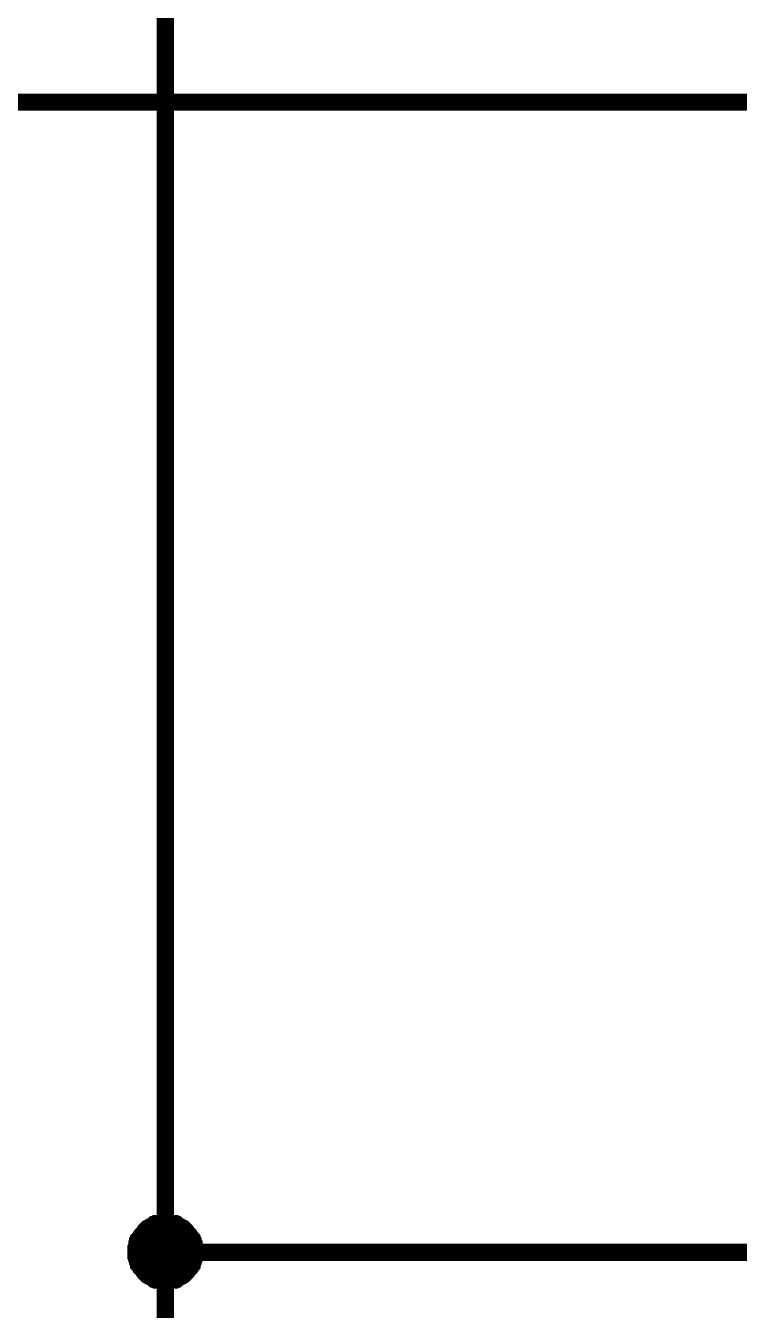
# Model space of a CAD drawing. Extents: x 260 to 1101, y 70 to 664.
# Drawn here: x 431.73 to 444.14, y 178.27 to 200.62 of the extents above; entities that cross this region are included whole.
import ezdxf

# ---------------------------------------------------------------- set-up
doc = ezdxf.new("R2010")
doc.units = 0
doc.header["$MEASUREMENT"] = 0
doc.layers.add('Sheet', color=255, linetype='CONTINUOUS')

msp = doc.modelspace()

# ---------------------------------------------------------------- linework, layer by layer
at = {"layer": 'Sheet'}
for points, const_width in [([(439.158, 216.796), (434.158, 216.796), (434.158, 206.792), (434.158, 179.282), (434.158, 176.797)], 0.3), ([(414.157, 211.794), (421.657, 211.794), (421.657, 199.29), (451.642, 199.29), (451.642, 196.789)], 0.3), ([(434.158, 179.282), (451.642, 179.282), (451.642, 181.783)], 0.3), ([(433.645, 179.282), (433.645, 179.314), (433.645, 179.345), (433.645, 179.36), (433.661, 179.391), (433.661, 179.422), (433.676, 179.438), (433.676, 179.469), (433.692, 179.484), (433.692, 179.515), (433.707, 179.531), (433.723, 179.547), (433.738, 179.578), (433.754, 179.593), (433.769, 179.609), (433.785, 179.624), (433.8, 179.655), (433.816, 179.671), (433.831, 179.686), (433.847, 179.702), (433.878, 179.717), (433.894, 179.717), (433.909, 179.733), (433.94, 179.748), (433.956, 179.764), (433.987, 179.764), (434.002, 179.78), (434.033, 179.78), (434.049, 179.78), (434.08, 179.795), (434.111, 179.795), (434.126, 179.795), (434.158, 179.795)], 0.3), ([(433.645, 179.282), (433.645, 179.314), (433.645, 179.345), (433.645, 179.36), (433.661, 179.391), (433.661, 179.422), (433.676, 179.438), (433.676, 179.469), (433.692, 179.484), (433.692, 179.515), (433.707, 179.531), (433.723, 179.547), (433.738, 179.578), (433.754, 179.593), (433.769, 179.609), (433.785, 179.624), (433.8, 179.655), (433.816, 179.671), (433.831, 179.686), (433.847, 179.702), (433.878, 179.717), (433.894, 179.717), (433.909, 179.733), (433.94, 179.748), (433.956, 179.764), (433.987, 179.764), (434.002, 179.78), (434.033, 179.78), (434.049, 179.78), (434.08, 179.795), (434.111, 179.795), (434.126, 179.795), (434.158, 179.795)], 0.3), ([(433.645, 179.282), (433.645, 179.314), (433.645, 179.345), (433.645, 179.36), (433.661, 179.391), (433.661, 179.422), (433.676, 179.438), (433.676, 179.469), (433.692, 179.484), (433.692, 179.515), (433.707, 179.531), (433.723, 179.547), (433.738, 179.578), (433.754, 179.593), (433.769, 179.609), (433.785, 179.624), (433.8, 179.655), (433.816, 179.671), (433.831, 179.686), (433.847, 179.702), (433.878, 179.717), (433.894, 179.717), (433.909, 179.733), (433.94, 179.748), (433.956, 179.764), (433.987, 179.764), (434.002, 179.78), (434.033, 179.78), (434.049, 179.78), (434.08, 179.795), (434.111, 179.795), (434.126, 179.795), (434.158, 179.795)], 0.3), ([(433.645, 179.282), (433.645, 179.314), (433.645, 179.345), (433.645, 179.36), (433.661, 179.391), (433.661, 179.422), (433.676, 179.438), (433.676, 179.469), (433.692, 179.484), (433.692, 179.515), (433.707, 179.531), (433.723, 179.547), (433.738, 179.578), (433.754, 179.593), (433.769, 179.609), (433.785, 179.624), (433.8, 179.655), (433.816, 179.671), (433.831, 179.686), (433.847, 179.702), (433.878, 179.717), (433.894, 179.717), (433.909, 179.733), (433.94, 179.748), (433.956, 179.764), (433.987, 179.764), (434.002, 179.78), (434.033, 179.78), (434.049, 179.78), (434.08, 179.795), (434.111, 179.795), (434.126, 179.795), (434.158, 179.795)], 0.3), ([(434.158, 179.795), (434.158, 179.795)], 0.3), ([(434.158, 179.795), (434.189, 179.795), (434.204, 179.795), (434.235, 179.795), (434.266, 179.78), (434.282, 179.78), (434.313, 179.78), (434.328, 179.764), (434.359, 179.764), (434.375, 179.748), (434.406, 179.733), (434.422, 179.717), (434.437, 179.717), (434.468, 179.702), (434.484, 179.686), (434.499, 179.671), (434.515, 179.655), (434.53, 179.624), (434.546, 179.609), (434.561, 179.593), (434.577, 179.578), (434.592, 179.547), (434.608, 179.531), (434.623, 179.515), (434.623, 179.484), (434.639, 179.469), (434.639, 179.438), (434.654, 179.422), (434.654, 179.391), (434.67, 179.36), (434.67, 179.345), (434.67, 179.314), (434.67, 179.282)], 0.3), ([(434.158, 179.795), (434.158, 179.795)], 0.3), ([(434.158, 179.795), (434.189, 179.795), (434.204, 179.795), (434.235, 179.795), (434.266, 179.78), (434.282, 179.78), (434.313, 179.78), (434.328, 179.764), (434.359, 179.764), (434.375, 179.748), (434.406, 179.733), (434.422, 179.717), (434.437, 179.717), (434.468, 179.702), (434.484, 179.686), (434.499, 179.671), (434.515, 179.655), (434.53, 179.624), (434.546, 179.609), (434.561, 179.593), (434.577, 179.578), (434.592, 179.547), (434.608, 179.531), (434.623, 179.515), (434.623, 179.484), (434.639, 179.469), (434.639, 179.438), (434.654, 179.422), (434.654, 179.391), (434.67, 179.36), (434.67, 179.345), (434.67, 179.314), (434.67, 179.282)], 0.3), ([(434.158, 179.795), (434.158, 179.795)], 0.3), ([(434.158, 179.795), (434.189, 179.795), (434.204, 179.795), (434.235, 179.795), (434.266, 179.78), (434.282, 179.78), (434.313, 179.78), (434.328, 179.764), (434.359, 179.764), (434.375, 179.748), (434.406, 179.733), (434.422, 179.717), (434.437, 179.717), (434.468, 179.702), (434.484, 179.686), (434.499, 179.671), (434.515, 179.655), (434.53, 179.624), (434.546, 179.609), (434.561, 179.593), (434.577, 179.578), (434.592, 179.547), (434.608, 179.531), (434.623, 179.515), (434.623, 179.484), (434.639, 179.469), (434.639, 179.438), (434.654, 179.422), (434.654, 179.391), (434.67, 179.36), (434.67, 179.345), (434.67, 179.314), (434.67, 179.282)], 0.3), ([(434.158, 179.795), (434.158, 179.795)], 0.3), ([(434.158, 179.795), (434.189, 179.795), (434.204, 179.795), (434.235, 179.795), (434.266, 179.78), (434.282, 179.78), (434.313, 179.78), (434.328, 179.764), (434.359, 179.764), (434.375, 179.748), (434.406, 179.733), (434.422, 179.717), (434.437, 179.717), (434.468, 179.702), (434.484, 179.686), (434.499, 179.671), (434.515, 179.655), (434.53, 179.624), (434.546, 179.609), (434.561, 179.593), (434.577, 179.578), (434.592, 179.547), (434.608, 179.531), (434.623, 179.515), (434.623, 179.484), (434.639, 179.469), (434.639, 179.438), (434.654, 179.422), (434.654, 179.391), (434.67, 179.36), (434.67, 179.345), (434.67, 179.314), (434.67, 179.282)], 0.3), ([(433.645, 179.282), (433.645, 179.314), (433.645, 179.345), (433.645, 179.36), (433.661, 179.391), (433.661, 179.422), (433.676, 179.438), (433.676, 179.469), (433.692, 179.484), (433.692, 179.515), (433.707, 179.531), (433.723, 179.547), (433.738, 179.578), (433.754, 179.593), (433.769, 179.609), (433.785, 179.624), (433.8, 179.655), (433.816, 179.671), (433.831, 179.686), (433.847, 179.702), (433.878, 179.717), (433.894, 179.717), (433.909, 179.733), (433.94, 179.748), (433.956, 179.764), (433.987, 179.764), (434.002, 179.78), (434.033, 179.78), (434.049, 179.78), (434.08, 179.795), (434.111, 179.795), (434.126, 179.795), (434.158, 179.795)], 0.0991), ([(433.645, 179.282), (433.645, 179.314), (433.645, 179.345), (433.645, 179.36), (433.661, 179.391), (433.661, 179.422), (433.676, 179.438), (433.676, 179.469), (433.692, 179.484), (433.692, 179.515), (433.707, 179.531), (433.723, 179.547), (433.738, 179.578), (433.754, 179.593), (433.769, 179.609), (433.785, 179.624), (433.8, 179.655), (433.816, 179.671), (433.831, 179.686), (433.847, 179.702), (433.878, 179.717), (433.894, 179.717), (433.909, 179.733), (433.94, 179.748), (433.956, 179.764), (433.987, 179.764), (434.002, 179.78), (434.033, 179.78), (434.049, 179.78), (434.08, 179.795), (434.111, 179.795), (434.126, 179.795), (434.158, 179.795)], 0.0991), ([(433.645, 179.282), (433.645, 179.314), (433.645, 179.345), (433.645, 179.36), (433.661, 179.391), (433.661, 179.422), (433.676, 179.438), (433.676, 179.469), (433.692, 179.484), (433.692, 179.515), (433.707, 179.531), (433.723, 179.547), (433.738, 179.578), (433.754, 179.593), (433.769, 179.609), (433.785, 179.624), (433.8, 179.655), (433.816, 179.671), (433.831, 179.686), (433.847, 179.702), (433.878, 179.717), (433.894, 179.717), (433.909, 179.733), (433.94, 179.748), (433.956, 179.764), (433.987, 179.764), (434.002, 179.78), (434.033, 179.78), (434.049, 179.78), (434.08, 179.795), (434.111, 179.795), (434.126, 179.795), (434.158, 179.795)], 0.0991), ([(433.645, 179.282), (433.645, 179.314), (433.645, 179.345), (433.645, 179.36), (433.661, 179.391), (433.661, 179.422), (433.676, 179.438), (433.676, 179.469), (433.692, 179.484), (433.692, 179.515), (433.707, 179.531), (433.723, 179.547), (433.738, 179.578), (433.754, 179.593), (433.769, 179.609), (433.785, 179.624), (433.8, 179.655), (433.816, 179.671), (433.831, 179.686), (433.847, 179.702), (433.878, 179.717), (433.894, 179.717), (433.909, 179.733), (433.94, 179.748), (433.956, 179.764), (433.987, 179.764), (434.002, 179.78), (434.033, 179.78), (434.049, 179.78), (434.08, 179.795), (434.111, 179.795), (434.126, 179.795), (434.158, 179.795)], 0.0991), ([(434.158, 179.795), (434.158, 179.795)], 0.0991), ([(434.158, 179.795), (434.189, 179.795), (434.204, 179.795), (434.235, 179.795), (434.266, 179.78), (434.282, 179.78), (434.313, 179.78), (434.328, 179.764), (434.359, 179.764), (434.375, 179.748), (434.406, 179.733), (434.422, 179.717), (434.437, 179.717), (434.468, 179.702), (434.484, 179.686), (434.499, 179.671), (434.515, 179.655), (434.53, 179.624), (434.546, 179.609), (434.561, 179.593), (434.577, 179.578), (434.592, 179.547), (434.608, 179.531), (434.623, 179.515), (434.623, 179.484), (434.639, 179.469), (434.639, 179.438), (434.654, 179.422), (434.654, 179.391), (434.67, 179.36), (434.67, 179.345), (434.67, 179.314), (434.67, 179.282)], 0.0991), ([(434.158, 179.795), (434.158, 179.795)], 0.0991), ([(434.158, 179.795), (434.189, 179.795), (434.204, 179.795), (434.235, 179.795), (434.266, 179.78), (434.282, 179.78), (434.313, 179.78), (434.328, 179.764), (434.359, 179.764), (434.375, 179.748), (434.406, 179.733), (434.422, 179.717), (434.437, 179.717), (434.468, 179.702), (434.484, 179.686), (434.499, 179.671), (434.515, 179.655), (434.53, 179.624), (434.546, 179.609), (434.561, 179.593), (434.577, 179.578), (434.592, 179.547), (434.608, 179.531), (434.623, 179.515), (434.623, 179.484), (434.639, 179.469), (434.639, 179.438), (434.654, 179.422), (434.654, 179.391), (434.67, 179.36), (434.67, 179.345), (434.67, 179.314), (434.67, 179.282)], 0.0991), ([(434.158, 179.795), (434.158, 179.795)], 0.0991), ([(434.158, 179.795), (434.189, 179.795), (434.204, 179.795), (434.235, 179.795), (434.266, 179.78), (434.282, 179.78), (434.313, 179.78), (434.328, 179.764), (434.359, 179.764), (434.375, 179.748), (434.406, 179.733), (434.422, 179.717), (434.437, 179.717), (434.468, 179.702), (434.484, 179.686), (434.499, 179.671), (434.515, 179.655), (434.53, 179.624), (434.546, 179.609), (434.561, 179.593), (434.577, 179.578), (434.592, 179.547), (434.608, 179.531), (434.623, 179.515), (434.623, 179.484), (434.639, 179.469), (434.639, 179.438), (434.654, 179.422), (434.654, 179.391), (434.67, 179.36), (434.67, 179.345), (434.67, 179.314), (434.67, 179.282)], 0.0991), ([(434.158, 179.795), (434.158, 179.795)], 0.0991), ([(434.158, 179.795), (434.189, 179.795), (434.204, 179.795), (434.235, 179.795), (434.266, 179.78), (434.282, 179.78), (434.313, 179.78), (434.328, 179.764), (434.359, 179.764), (434.375, 179.748), (434.406, 179.733), (434.422, 179.717), (434.437, 179.717), (434.468, 179.702), (434.484, 179.686), (434.499, 179.671), (434.515, 179.655), (434.53, 179.624), (434.546, 179.609), (434.561, 179.593), (434.577, 179.578), (434.592, 179.547), (434.608, 179.531), (434.623, 179.515), (434.623, 179.484), (434.639, 179.469), (434.639, 179.438), (434.654, 179.422), (434.654, 179.391), (434.67, 179.36), (434.67, 179.345), (434.67, 179.314), (434.67, 179.282)], 0.0991), ([(434.158, 178.785), (434.126, 178.785), (434.111, 178.785), (434.08, 178.785), (434.049, 178.801), (434.033, 178.801), (434.002, 178.801), (433.987, 178.816), (433.956, 178.816), (433.94, 178.832), (433.909, 178.848), (433.894, 178.863), (433.878, 178.863), (433.847, 178.879), (433.831, 178.894), (433.816, 178.91), (433.8, 178.925), (433.785, 178.941), (433.769, 178.972), (433.754, 178.987), (433.738, 179.003), (433.723, 179.018), (433.707, 179.049), (433.692, 179.065), (433.692, 179.081), (433.676, 179.112), (433.676, 179.127), (433.661, 179.158), (433.661, 179.174), (433.645, 179.205), (433.645, 179.236), (433.645, 179.251), (433.645, 179.282)], 0.3), ([(433.645, 179.282), (433.645, 179.282)], 0.3), ([(434.158, 178.785), (434.126, 178.785), (434.111, 178.785), (434.08, 178.785), (434.049, 178.801), (434.033, 178.801), (434.002, 178.801), (433.987, 178.816), (433.956, 178.816), (433.94, 178.832), (433.909, 178.848), (433.894, 178.863), (433.878, 178.863), (433.847, 178.879), (433.831, 178.894), (433.816, 178.91), (433.8, 178.925), (433.785, 178.941), (433.769, 178.972), (433.754, 178.987), (433.738, 179.003), (433.723, 179.018), (433.707, 179.049), (433.692, 179.065), (433.692, 179.081), (433.676, 179.112), (433.676, 179.127), (433.661, 179.158), (433.661, 179.174), (433.645, 179.205), (433.645, 179.236), (433.645, 179.251), (433.645, 179.282)], 0.3), ([(433.645, 179.282), (433.645, 179.282)], 0.3), ([(434.158, 178.785), (434.126, 178.785), (434.111, 178.785), (434.08, 178.785), (434.049, 178.801), (434.033, 178.801), (434.002, 178.801), (433.987, 178.816), (433.956, 178.816), (433.94, 178.832), (433.909, 178.848), (433.894, 178.863), (433.878, 178.863), (433.847, 178.879), (433.831, 178.894), (433.816, 178.91), (433.8, 178.925), (433.785, 178.941), (433.769, 178.972), (433.754, 178.987), (433.738, 179.003), (433.723, 179.018), (433.707, 179.049), (433.692, 179.065), (433.692, 179.081), (433.676, 179.112), (433.676, 179.127), (433.661, 179.158), (433.661, 179.174), (433.645, 179.205), (433.645, 179.236), (433.645, 179.251), (433.645, 179.282)], 0.3), ([(433.645, 179.282), (433.645, 179.282)], 0.3), ([(434.158, 178.785), (434.126, 178.785), (434.111, 178.785), (434.08, 178.785), (434.049, 178.801), (434.033, 178.801), (434.002, 178.801), (433.987, 178.816), (433.956, 178.816), (433.94, 178.832), (433.909, 178.848), (433.894, 178.863), (433.878, 178.863), (433.847, 178.879), (433.831, 178.894), (433.816, 178.91), (433.8, 178.925), (433.785, 178.941), (433.769, 178.972), (433.754, 178.987), (433.738, 179.003), (433.723, 179.018), (433.707, 179.049), (433.692, 179.065), (433.692, 179.081), (433.676, 179.112), (433.676, 179.127), (433.661, 179.158), (433.661, 179.174), (433.645, 179.205), (433.645, 179.236), (433.645, 179.251), (433.645, 179.282)], 0.3), ([(433.645, 179.282), (433.645, 179.282)], 0.3), ([(434.158, 178.785), (434.126, 178.785), (434.111, 178.785), (434.08, 178.785), (434.049, 178.801), (434.033, 178.801), (434.002, 178.801), (433.987, 178.816), (433.956, 178.816), (433.94, 178.832), (433.909, 178.848), (433.894, 178.863), (433.878, 178.863), (433.847, 178.879), (433.831, 178.894), (433.816, 178.91), (433.8, 178.925), (433.785, 178.941), (433.769, 178.972), (433.754, 178.987), (433.738, 179.003), (433.723, 179.018), (433.707, 179.049), (433.692, 179.065), (433.692, 179.081), (433.676, 179.112), (433.676, 179.127), (433.661, 179.158), (433.661, 179.174), (433.645, 179.205), (433.645, 179.236), (433.645, 179.251), (433.645, 179.282)], 0.0991), ([(433.645, 179.282), (433.645, 179.282)], 0.0991), ([(434.158, 178.785), (434.126, 178.785), (434.111, 178.785), (434.08, 178.785), (434.049, 178.801), (434.033, 178.801), (434.002, 178.801), (433.987, 178.816), (433.956, 178.816), (433.94, 178.832), (433.909, 178.848), (433.894, 178.863), (433.878, 178.863), (433.847, 178.879), (433.831, 178.894), (433.816, 178.91), (433.8, 178.925), (433.785, 178.941), (433.769, 178.972), (433.754, 178.987), (433.738, 179.003), (433.723, 179.018), (433.707, 179.049), (433.692, 179.065), (433.692, 179.081), (433.676, 179.112), (433.676, 179.127), (433.661, 179.158), (433.661, 179.174), (433.645, 179.205), (433.645, 179.236), (433.645, 179.251), (433.645, 179.282)], 0.0991), ([(433.645, 179.282), (433.645, 179.282)], 0.0991), ([(434.158, 178.785), (434.126, 178.785), (434.111, 178.785), (434.08, 178.785), (434.049, 178.801), (434.033, 178.801), (434.002, 178.801), (433.987, 178.816), (433.956, 178.816), (433.94, 178.832), (433.909, 178.848), (433.894, 178.863), (433.878, 178.863), (433.847, 178.879), (433.831, 178.894), (433.816, 178.91), (433.8, 178.925), (433.785, 178.941), (433.769, 178.972), (433.754, 178.987), (433.738, 179.003), (433.723, 179.018), (433.707, 179.049), (433.692, 179.065), (433.692, 179.081), (433.676, 179.112), (433.676, 179.127), (433.661, 179.158), (433.661, 179.174), (433.645, 179.205), (433.645, 179.236), (433.645, 179.251), (433.645, 179.282)], 0.0991), ([(433.645, 179.282), (433.645, 179.282)], 0.0991), ([(434.158, 178.785), (434.126, 178.785), (434.111, 178.785), (434.08, 178.785), (434.049, 178.801), (434.033, 178.801), (434.002, 178.801), (433.987, 178.816), (433.956, 178.816), (433.94, 178.832), (433.909, 178.848), (433.894, 178.863), (433.878, 178.863), (433.847, 178.879), (433.831, 178.894), (433.816, 178.91), (433.8, 178.925), (433.785, 178.941), (433.769, 178.972), (433.754, 178.987), (433.738, 179.003), (433.723, 179.018), (433.707, 179.049), (433.692, 179.065), (433.692, 179.081), (433.676, 179.112), (433.676, 179.127), (433.661, 179.158), (433.661, 179.174), (433.645, 179.205), (433.645, 179.236), (433.645, 179.251), (433.645, 179.282)], 0.0991), ([(433.645, 179.282), (433.645, 179.282)], 0.0991), ([(434.67, 179.282), (434.67, 179.251), (434.67, 179.236), (434.67, 179.205), (434.654, 179.174), (434.654, 179.158), (434.639, 179.127), (434.639, 179.112), (434.623, 179.081), (434.623, 179.065), (434.608, 179.049), (434.592, 179.018), (434.577, 179.003), (434.561, 178.987), (434.546, 178.972), (434.53, 178.941), (434.515, 178.925), (434.499, 178.91), (434.484, 178.894), (434.468, 178.879), (434.437, 178.863), (434.422, 178.863), (434.406, 178.848), (434.375, 178.832), (434.359, 178.816), (434.328, 178.816), (434.313, 178.801), (434.282, 178.801), (434.266, 178.801), (434.235, 178.785), (434.204, 178.785), (434.189, 178.785), (434.158, 178.785)], 0.3), ([(434.67, 179.282), (434.67, 179.251), (434.67, 179.236), (434.67, 179.205), (434.654, 179.174), (434.654, 179.158), (434.639, 179.127), (434.639, 179.112), (434.623, 179.081), (434.623, 179.065), (434.608, 179.049), (434.592, 179.018), (434.577, 179.003), (434.561, 178.987), (434.546, 178.972), (434.53, 178.941), (434.515, 178.925), (434.499, 178.91), (434.484, 178.894), (434.468, 178.879), (434.437, 178.863), (434.422, 178.863), (434.406, 178.848), (434.375, 178.832), (434.359, 178.816), (434.328, 178.816), (434.313, 178.801), (434.282, 178.801), (434.266, 178.801), (434.235, 178.785), (434.204, 178.785), (434.189, 178.785), (434.158, 178.785)], 0.3), ([(434.67, 179.282), (434.67, 179.251), (434.67, 179.236), (434.67, 179.205), (434.654, 179.174), (434.654, 179.158), (434.639, 179.127), (434.639, 179.112), (434.623, 179.081), (434.623, 179.065), (434.608, 179.049), (434.592, 179.018), (434.577, 179.003), (434.561, 178.987), (434.546, 178.972), (434.53, 178.941), (434.515, 178.925), (434.499, 178.91), (434.484, 178.894), (434.468, 178.879), (434.437, 178.863), (434.422, 178.863), (434.406, 178.848), (434.375, 178.832), (434.359, 178.816), (434.328, 178.816), (434.313, 178.801), (434.282, 178.801), (434.266, 178.801), (434.235, 178.785), (434.204, 178.785), (434.189, 178.785), (434.158, 178.785)], 0.3), ([(434.67, 179.282), (434.67, 179.251), (434.67, 179.236), (434.67, 179.205), (434.654, 179.174), (434.654, 179.158), (434.639, 179.127), (434.639, 179.112), (434.623, 179.081), (434.623, 179.065), (434.608, 179.049), (434.592, 179.018), (434.577, 179.003), (434.561, 178.987), (434.546, 178.972), (434.53, 178.941), (434.515, 178.925), (434.499, 178.91), (434.484, 178.894), (434.468, 178.879), (434.437, 178.863), (434.422, 178.863), (434.406, 178.848), (434.375, 178.832), (434.359, 178.816), (434.328, 178.816), (434.313, 178.801), (434.282, 178.801), (434.266, 178.801), (434.235, 178.785), (434.204, 178.785), (434.189, 178.785), (434.158, 178.785)], 0.3), ([(434.67, 179.282), (434.67, 179.251), (434.67, 179.236), (434.67, 179.205), (434.654, 179.174), (434.654, 179.158), (434.639, 179.127), (434.639, 179.112), (434.623, 179.081), (434.623, 179.065), (434.608, 179.049), (434.592, 179.018), (434.577, 179.003), (434.561, 178.987), (434.546, 178.972), (434.53, 178.941), (434.515, 178.925), (434.499, 178.91), (434.484, 178.894), (434.468, 178.879), (434.437, 178.863), (434.422, 178.863), (434.406, 178.848), (434.375, 178.832), (434.359, 178.816), (434.328, 178.816), (434.313, 178.801), (434.282, 178.801), (434.266, 178.801), (434.235, 178.785), (434.204, 178.785), (434.189, 178.785), (434.158, 178.785)], 0.0991), ([(434.67, 179.282), (434.67, 179.251), (434.67, 179.236), (434.67, 179.205), (434.654, 179.174), (434.654, 179.158), (434.639, 179.127), (434.639, 179.112), (434.623, 179.081), (434.623, 179.065), (434.608, 179.049), (434.592, 179.018), (434.577, 179.003), (434.561, 178.987), (434.546, 178.972), (434.53, 178.941), (434.515, 178.925), (434.499, 178.91), (434.484, 178.894), (434.468, 178.879), (434.437, 178.863), (434.422, 178.863), (434.406, 178.848), (434.375, 178.832), (434.359, 178.816), (434.328, 178.816), (434.313, 178.801), (434.282, 178.801), (434.266, 178.801), (434.235, 178.785), (434.204, 178.785), (434.189, 178.785), (434.158, 178.785)], 0.0991), ([(434.67, 179.282), (434.67, 179.251), (434.67, 179.236), (434.67, 179.205), (434.654, 179.174), (434.654, 179.158), (434.639, 179.127), (434.639, 179.112), (434.623, 179.081), (434.623, 179.065), (434.608, 179.049), (434.592, 179.018), (434.577, 179.003), (434.561, 178.987), (434.546, 178.972), (434.53, 178.941), (434.515, 178.925), (434.499, 178.91), (434.484, 178.894), (434.468, 178.879), (434.437, 178.863), (434.422, 178.863), (434.406, 178.848), (434.375, 178.832), (434.359, 178.816), (434.328, 178.816), (434.313, 178.801), (434.282, 178.801), (434.266, 178.801), (434.235, 178.785), (434.204, 178.785), (434.189, 178.785), (434.158, 178.785)], 0.0991), ([(434.67, 179.282), (434.67, 179.251), (434.67, 179.236), (434.67, 179.205), (434.654, 179.174), (434.654, 179.158), (434.639, 179.127), (434.639, 179.112), (434.623, 179.081), (434.623, 179.065), (434.608, 179.049), (434.592, 179.018), (434.577, 179.003), (434.561, 178.987), (434.546, 178.972), (434.53, 178.941), (434.515, 178.925), (434.499, 178.91), (434.484, 178.894), (434.468, 178.879), (434.437, 178.863), (434.422, 178.863), (434.406, 178.848), (434.375, 178.832), (434.359, 178.816), (434.328, 178.816), (434.313, 178.801), (434.282, 178.801), (434.266, 178.801), (434.235, 178.785), (434.204, 178.785), (434.189, 178.785), (434.158, 178.785)], 0.0991), ([(434.67, 179.282), (434.67, 179.282), (434.67, 179.282), (434.67, 179.282), (434.67, 179.282), (434.67, 179.282), (434.67, 179.282), (434.67, 179.282), (434.67, 179.282), (434.67, 179.282), (434.67, 179.282), (434.67, 179.282), (434.67, 179.282), (434.67, 179.282), (434.67, 179.282), (434.67, 179.282), (434.67, 179.282), (434.67, 179.282), (434.67, 179.282), (434.67, 179.282), (434.67, 179.282), (434.67, 179.282), (434.67, 179.282), (434.67, 179.282), (434.67, 179.282), (434.67, 179.282), (434.67, 179.282), (434.67, 179.282), (434.67, 179.282), (434.67, 179.282), (434.67, 179.282), (434.67, 179.282), (434.67, 179.282)], 0.3), ([(434.67, 179.282), (434.67, 179.282)], 0.3), ([(434.67, 179.282), (434.67, 179.282), (434.67, 179.282), (434.67, 179.282), (434.67, 179.282), (434.67, 179.282), (434.67, 179.282), (434.67, 179.282), (434.67, 179.282), (434.67, 179.282), (434.67, 179.282), (434.67, 179.282), (434.67, 179.282), (434.67, 179.282), (434.67, 179.282), (434.67, 179.282), (434.67, 179.282), (434.67, 179.282), (434.67, 179.282), (434.67, 179.282), (434.67, 179.282), (434.67, 179.282), (434.67, 179.282), (434.67, 179.282), (434.67, 179.282), (434.67, 179.282), (434.67, 179.282), (434.67, 179.282), (434.67, 179.282), (434.67, 179.282), (434.67, 179.282), (434.67, 179.282), (434.67, 179.282)], 0.3), ([(434.67, 179.282), (434.67, 179.282)], 0.3), ([(434.67, 179.282), (434.67, 179.282), (434.67, 179.282), (434.67, 179.282), (434.67, 179.282), (434.67, 179.282), (434.67, 179.282), (434.67, 179.282), (434.67, 179.282), (434.67, 179.282), (434.67, 179.282), (434.67, 179.282), (434.67, 179.282), (434.67, 179.282), (434.67, 179.282), (434.67, 179.282), (434.67, 179.282), (434.67, 179.282), (434.67, 179.282), (434.67, 179.282), (434.67, 179.282), (434.67, 179.282), (434.67, 179.282), (434.67, 179.282), (434.67, 179.282), (434.67, 179.282), (434.67, 179.282), (434.67, 179.282), (434.67, 179.282), (434.67, 179.282), (434.67, 179.282), (434.67, 179.282), (434.67, 179.282)], 0.3), ([(434.67, 179.282), (434.67, 179.282)], 0.3), ([(434.67, 179.282), (434.67, 179.282), (434.67, 179.282), (434.67, 179.282), (434.67, 179.282), (434.67, 179.282), (434.67, 179.282), (434.67, 179.282), (434.67, 179.282), (434.67, 179.282), (434.67, 179.282), (434.67, 179.282), (434.67, 179.282), (434.67, 179.282), (434.67, 179.282), (434.67, 179.282), (434.67, 179.282), (434.67, 179.282), (434.67, 179.282), (434.67, 179.282), (434.67, 179.282), (434.67, 179.282), (434.67, 179.282), (434.67, 179.282), (434.67, 179.282), (434.67, 179.282), (434.67, 179.282), (434.67, 179.282), (434.67, 179.282), (434.67, 179.282), (434.67, 179.282), (434.67, 179.282), (434.67, 179.282)], 0.3), ([(434.67, 179.282), (434.67, 179.282)], 0.3), ([(434.67, 179.282), (434.67, 179.282), (434.67, 179.282), (434.67, 179.282), (434.67, 179.282), (434.67, 179.282), (434.67, 179.282), (434.67, 179.282), (434.67, 179.282), (434.67, 179.282), (434.67, 179.282), (434.67, 179.282), (434.67, 179.282), (434.67, 179.282), (434.67, 179.282), (434.67, 179.282), (434.67, 179.282), (434.67, 179.282), (434.67, 179.282), (434.67, 179.282), (434.67, 179.282), (434.67, 179.282), (434.67, 179.282), (434.67, 179.282), (434.67, 179.282), (434.67, 179.282), (434.67, 179.282), (434.67, 179.282), (434.67, 179.282), (434.67, 179.282), (434.67, 179.282), (434.67, 179.282), (434.67, 179.282)], 0.0991), ([(434.67, 179.282), (434.67, 179.282)], 0.0991), ([(434.67, 179.282), (434.67, 179.282), (434.67, 179.282), (434.67, 179.282), (434.67, 179.282), (434.67, 179.282), (434.67, 179.282), (434.67, 179.282), (434.67, 179.282), (434.67, 179.282), (434.67, 179.282), (434.67, 179.282), (434.67, 179.282), (434.67, 179.282), (434.67, 179.282), (434.67, 179.282), (434.67, 179.282), (434.67, 179.282), (434.67, 179.282), (434.67, 179.282), (434.67, 179.282), (434.67, 179.282), (434.67, 179.282), (434.67, 179.282), (434.67, 179.282), (434.67, 179.282), (434.67, 179.282), (434.67, 179.282), (434.67, 179.282), (434.67, 179.282), (434.67, 179.282), (434.67, 179.282), (434.67, 179.282)], 0.0991), ([(434.67, 179.282), (434.67, 179.282)], 0.0991), ([(434.67, 179.282), (434.67, 179.282), (434.67, 179.282), (434.67, 179.282), (434.67, 179.282), (434.67, 179.282), (434.67, 179.282), (434.67, 179.282), (434.67, 179.282), (434.67, 179.282), (434.67, 179.282), (434.67, 179.282), (434.67, 179.282), (434.67, 179.282), (434.67, 179.282), (434.67, 179.282), (434.67, 179.282), (434.67, 179.282), (434.67, 179.282), (434.67, 179.282), (434.67, 179.282), (434.67, 179.282), (434.67, 179.282), (434.67, 179.282), (434.67, 179.282), (434.67, 179.282), (434.67, 179.282), (434.67, 179.282), (434.67, 179.282), (434.67, 179.282), (434.67, 179.282), (434.67, 179.282), (434.67, 179.282)], 0.0991), ([(434.67, 179.282), (434.67, 179.282)], 0.0991), ([(434.67, 179.282), (434.67, 179.282), (434.67, 179.282), (434.67, 179.282), (434.67, 179.282), (434.67, 179.282), (434.67, 179.282), (434.67, 179.282), (434.67, 179.282), (434.67, 179.282), (434.67, 179.282), (434.67, 179.282), (434.67, 179.282), (434.67, 179.282), (434.67, 179.282), (434.67, 179.282), (434.67, 179.282), (434.67, 179.282), (434.67, 179.282), (434.67, 179.282), (434.67, 179.282), (434.67, 179.282), (434.67, 179.282), (434.67, 179.282), (434.67, 179.282), (434.67, 179.282), (434.67, 179.282), (434.67, 179.282), (434.67, 179.282), (434.67, 179.282), (434.67, 179.282), (434.67, 179.282), (434.67, 179.282)], 0.0991), ([(434.67, 179.282), (434.67, 179.282)], 0.0991)]:
    msp.add_lwpolyline(points, dxfattribs=dict(at, const_width=const_width))
at = {"layer": 'Sheet', "const_width": 0.508}
msp.add_lwpolyline([(433.809, 179.297, 1), (434.317, 179.297, 1)], format="xyb", close=True, dxfattribs=at)

doc.saveas('drawing.dxf')
